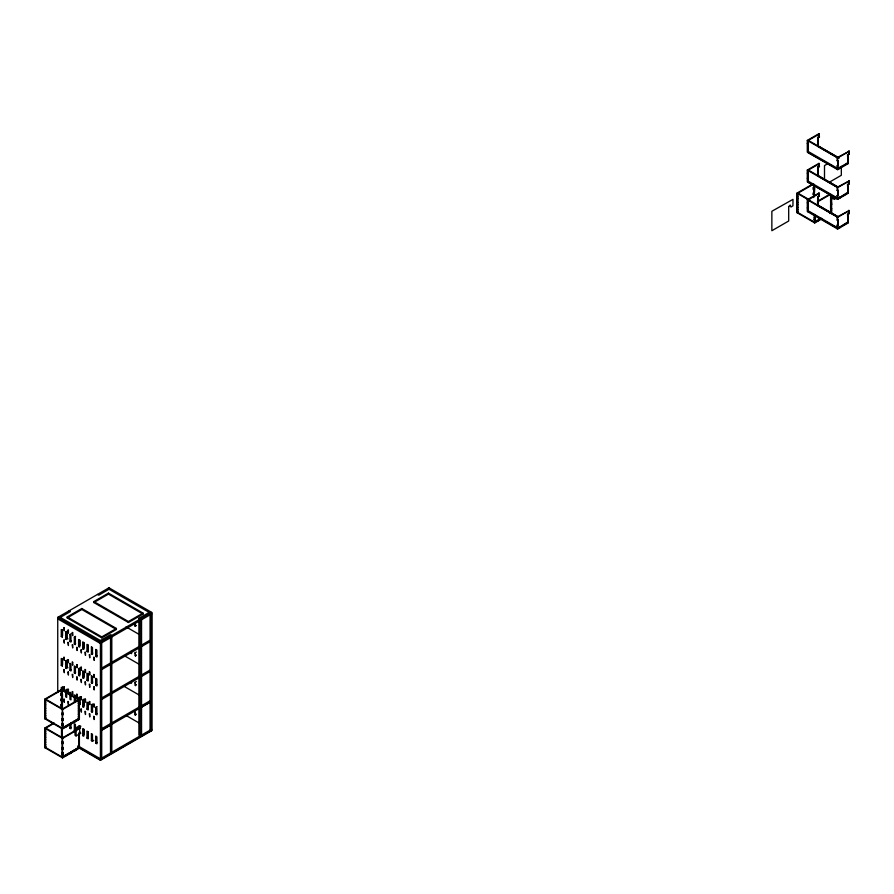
<?xml version="1.0" encoding="UTF-8"?>
<svg xmlns="http://www.w3.org/2000/svg" width="894" height="894" viewBox="0 0 894 894"><rect width="100%" height="100%" fill="white"/><g stroke="black" fill="none" stroke-linecap="round" stroke-linejoin="round"><path stroke-width="1.34" d="M61.53 694.649L62.122 693.487M78.884 704.662L80.002 703.176M79.387 704.964L80.348 703.567M813.764 188.6L814.222 187.561M831.107 198.613C832.94 194.009 832.94 201.809 835.421 197.608M831.621 198.915C833.465 194.3 833.364 202.01 835.89 197.999M62.502 693.9L62.044 757.587L78.884 747.865L78.884 733.505L80.002 732.097M814.725 187.852L814.266 196.043M837.153 157.646L849.3 151.231L849.3 154.193L848.015 154.93L848.015 163.703L837.667 169.67L807.293 152.136L807.293 140.414L818.926 133.698L819.44 136.95L817.652 137.397L817.652 146.169L838.114 157.981M819.44 133.988L807.807 140.704L807.83 152.438L837.667 169.067L840.36 168.117L839.846 167.234L837.667 168.474L808.344 151.555M817.652 137.397L819.44 136.95M837.667 190.131L837.153 190.433L838.181 190.433L837.153 190.422L837.153 187.304L849.3 180.901L849.3 183.862L848.015 184.6L848.015 193.372L837.667 199.34L807.293 181.806L807.293 170.083L818.926 163.367L819.44 166.619L817.652 167.066L817.652 175.839L836.94 186.969M819.44 163.658L807.807 170.374L808.344 178.241L807.293 178.241L807.83 177.94M817.652 167.066L819.44 166.619M828.112 163.49L824.503 165.58L824.503 179.459M849.3 151.231L837.667 157.947L807.293 140.414M848.015 163.703L847.512 154.628L849.3 154.193M838.181 160.752L837.153 160.752L838.181 160.764L838.181 165.803L837.153 165.792L838.181 165.792L837.667 165.513M808.321 178.241L807.807 182.108L837.667 198.736L840.36 197.786L839.846 196.903L837.667 198.155L808.344 181.225M57.741 692.526L57.741 617.374L109.046 587.76M60.3 617.374L70.402 611.541L69.129 610.803M847.512 162.809L837.153 169.379L837.153 165.792M840.36 167.536L847.512 163.401M822.145 218.661L814.78 222.919L796.923 212.604L796.923 193.171L812.367 184.253M812.881 184.544L797.437 193.462L797.437 212.895L798.487 212.291M67.218 616.938L81.812 608.501L116.388 628.471L116.388 629.454L101.793 637.88L67.218 617.922L67.218 616.938L101.793 636.897L116.388 628.471M93.848 601.561L108.442 593.124L143.018 613.094L143.018 614.077L128.423 622.503L93.848 602.545L93.848 601.561L128.423 621.52L143.018 613.094M67.218 617.922L81.812 609.496L116.388 629.454M93.848 602.545L108.442 594.119L143.018 614.077M813.249 189.159L814.266 189.159L813.249 189.159L813.249 187.684L814.266 187.684L814.266 185.058M797.951 197.105L796.923 197.105L797.951 197.105L797.951 193.171L809.975 200.111M814.266 187.684L813.249 187.684M797.951 198.591L796.923 198.591L797.951 198.591L797.951 202.536L796.923 202.536L797.951 202.536M829.308 182.242L841.332 175.291L841.332 166.206M813.249 193.104L814.266 193.104L813.249 193.104L813.249 194.59L814.266 194.59L813.249 194.59M797.951 204.011L796.923 204.011L797.951 204.011L797.951 207.956L796.923 207.956L797.951 207.956M837.153 220.103L838.181 220.103L837.153 220.092L837.153 216.974L849.3 210.571L849.3 213.532L848.015 214.269L848.015 223.042L837.667 229.02L807.293 211.476L807.293 199.753L818.926 193.037L819.44 196.289L817.652 196.736L817.652 205.508L836.94 216.639M807.83 207.609L807.293 207.911L808.344 207.911L807.83 200.044L819.44 193.327M807.83 200.044L808.344 199.753L808.344 211.476L837.667 228.406L840.36 227.456L839.846 226.573L837.667 227.825L808.344 210.895M817.652 196.736L819.44 196.289M65.631 632.047L66.692 632.639L66.681 639.601L65.631 638.998L65.653 632.036L66.916 631.309M797.951 209.431L796.923 209.431L797.951 209.431L797.951 212.604M849.3 180.901L837.667 187.617L807.293 170.083M61.273 636.483L62.334 637.076L62.334 630.125L61.273 629.532L61.273 636.483L62.546 635.746L62.546 630.181M796.923 212.604L797.973 212.001M818.133 200.949L829.71 194.266M848.015 193.372L847.512 184.298L849.3 183.862M817.362 201.988L830.224 194.557M71.185 633.768L69.9 634.505L70.961 635.109L70.95 642.071L69.9 641.467L69.911 634.505M65.631 638.998L66.916 638.26L67.955 638.864M830.593 195.071L830.593 197.697L831.621 197.697L831.621 213.197M830.593 197.697L831.621 197.697M808.344 211.476L807.83 211.777L807.83 208.201M830.593 199.183L831.621 199.183L830.593 199.183L830.593 203.117L831.621 203.117L830.593 203.117M837.153 195.484L838.181 195.484L837.153 195.462L837.153 199.049L847.512 192.478M74.336 637.076L75.398 637.668L75.387 644.63L74.336 644.026L74.358 637.064L75.621 636.338M69.9 641.467L71.185 640.73M840.36 197.205L847.512 193.07M830.593 204.603L831.621 204.603L830.593 204.603L830.593 208.548L831.621 208.548L830.593 208.548M74.336 644.026L75.621 643.289M815.294 217.968L814.266 217.968L815.294 217.968L815.294 219.443L814.266 219.443L815.294 219.443M830.593 210.023L831.621 210.023L830.593 210.023L830.593 213.197M78.605 646.496L79.667 647.088L79.667 640.126L78.605 639.534L78.605 646.496L79.89 645.747L79.89 640.193M814.266 222.025L817.015 220.438L817.529 221.332L817.015 220.438M818.301 219.7L818.815 220.583L818.301 219.7L820.58 218.382M821.709 218.326L814.266 222.617L814.266 215.331M830.057 213.51L831.107 212.895L831.107 197.999M82.706 648.854L83.768 649.446L83.768 642.495L82.706 641.903L82.706 648.854L83.98 648.116L83.98 642.551M100.419 640.54L110.521 634.706L111.806 635.444L111.806 752.256M138.894 618.335L140.168 619.073L140.168 735.874L138.894 735.136L138.894 618.335L148.996 612.502L150.281 613.239L150.281 730.04M65.631 660.968L66.692 661.56L66.681 668.522L65.631 667.919L65.653 660.957L66.916 660.219M57.741 617.374L100.419 642.015L151.723 612.401L151.723 730.689L100.419 760.302L77.901 747.295M61.273 665.404L62.334 665.996L62.334 659.034L61.273 658.442L61.273 665.404L62.546 664.655L62.546 659.101M849.3 210.571L837.667 217.287L807.293 199.753M151.645 613.932L100.419 643.501L57.741 618.86M86.975 651.324L88.037 651.916L88.037 644.965L86.975 644.362L86.975 651.324L88.249 650.586M848.015 223.042L847.512 213.968L849.3 213.532M135.083 626.146L135.597 626.448L135.083 623.196L135.083 626.146L136.357 625.409M65.631 667.919L66.916 667.181L67.955 667.784M91.423 646.921L91.411 653.883L92.697 653.145M837.153 225.154L838.181 225.154L837.153 225.132L837.153 228.719L847.512 222.148M69.911 663.415L69.9 670.377L71.185 669.64M97.133 655.704L95.848 656.442L95.848 649.491L96.91 650.083L96.898 657.056L95.848 656.442L95.87 649.48M840.36 226.875L847.512 222.74M74.336 672.947L75.398 673.54L75.398 666.589L74.336 665.985L74.336 672.947L75.621 672.21M78.605 675.406L79.667 675.998L79.667 669.047L78.605 668.455L78.605 675.406L79.89 674.668L79.89 667.717M80.069 698.829L61.53 709.523L61.53 690.09L78.37 699.812L78.37 703.746L79.387 703.746L79.387 719.245L62.558 728.968L44.7 718.653L44.7 699.22L62.714 688.816M82.706 677.775L83.768 678.367L83.768 671.416L82.706 670.824L82.706 677.775L83.98 677.037L83.98 671.472M63.228 689.106L45.214 699.51L45.214 718.944L46.264 718.34M149.589 641.926L100.933 670.008L100.933 668.533L149.589 640.439L149.51 641.97M61.027 695.219L62.044 695.219L61.027 695.219L61.027 693.733L62.044 693.733L62.044 689.788L78.884 699.51L78.884 703.455M45.728 703.153L44.7 703.153L45.728 703.153L45.728 699.22L62.558 708.931L62.558 728.968M62.044 693.733L61.027 693.733M86.975 680.233L88.037 680.837L88.037 673.875L86.975 673.283L86.975 680.233L88.249 679.496M135.083 652.765L135.597 656.017L135.083 652.765L136.357 652.028M45.728 704.64L44.7 704.64L45.728 704.64L45.728 708.584L44.7 708.584L45.728 708.584M135.083 655.715L136.357 654.978M61.027 699.153L62.044 699.153L61.027 699.153L61.027 700.639L62.044 700.639L61.027 700.639M91.423 675.842L91.411 682.804L92.697 682.066M45.728 710.059L44.7 710.059L45.728 710.059L45.728 714.004L44.7 714.004L45.728 714.004M61.027 704.573L62.044 704.573L61.027 704.573L61.027 706.059L62.044 706.059L61.027 706.059M97.133 684.625L95.848 685.363L95.848 678.412L96.91 679.004L96.898 685.966L95.848 685.363L95.87 678.401M45.728 715.479L44.7 715.479L45.728 715.479L45.728 718.653M44.7 718.653L45.75 718.05M80.572 699.119L62.558 709.523L44.7 699.22M63.072 713.177L62.044 713.177L63.072 713.177L63.072 714.652L62.044 714.652L63.072 714.652M78.37 703.746L79.387 703.746M78.605 704.327L79.667 704.919L79.667 697.968L78.605 697.376L78.605 704.327L79.89 703.589L79.89 696.627M78.37 705.232L79.387 705.232L78.37 705.232L78.37 709.165L79.387 709.165L78.37 709.165M80.348 732.488L79.398 733.795L79.387 748.166L62.558 757.877L44.7 747.574L44.7 728.129L53.707 722.933M54.221 723.224L45.214 728.431L45.214 747.865L46.264 747.261M82.706 706.696L83.768 707.288L83.768 700.326L82.706 699.734L82.706 706.696L83.98 705.947L83.98 698.996M63.072 718.597L62.044 718.597L63.072 718.597L63.072 720.072L62.044 720.072L63.072 720.072M78.37 710.652L79.387 710.652L78.37 710.652L78.37 714.597L79.387 714.597L78.37 714.597M92.697 704.025L91.411 704.763L92.473 705.355L92.462 712.317L91.411 711.713L91.423 704.751M149.589 671.785L100.933 699.879L100.933 698.404L149.589 670.31L149.51 671.841M45.728 732.074L44.7 732.074L45.728 732.074L45.728 728.129L62.558 737.852L62.558 757.877M86.975 709.154L88.037 709.747L88.037 702.796L86.975 702.203L86.975 709.154L88.249 708.417M45.728 733.549L44.7 733.549L45.728 733.549L45.728 737.494L44.7 737.494L45.728 737.494M135.083 682.334L135.597 685.586L135.083 682.334L136.357 681.597M63.072 724.017L62.044 724.017L63.072 724.017L63.072 725.492L62.044 725.492L63.072 725.492M78.37 716.072L79.387 716.072L78.37 716.072L78.37 719.245M97.133 706.584L95.848 707.322L95.848 714.284L96.91 714.876L96.91 707.925L95.848 707.322L95.87 714.272L97.133 713.546M135.083 685.296L136.357 684.558M62.044 728.074L64.793 726.487L65.307 727.381L64.793 726.487M66.078 725.749L66.592 726.632L66.078 725.749L69.486 723.782L70 724.665L69.486 723.782M70.771 723.034L71.285 723.928L70.771 723.034L74.18 721.067L74.694 721.95L74.18 721.067M75.465 720.329L75.979 721.212L75.465 720.329L78.884 718.363M62.044 728.666L79.387 719.245M91.411 711.713L92.697 710.976M45.728 738.98L44.7 738.98L45.728 738.98L45.728 742.914L44.7 742.914L45.728 742.914M69.911 724.028L69.9 728.219L71.185 727.47M45.728 744.4L44.7 744.4L45.728 744.4L45.728 747.574M80.873 733.147L76.068 735.918L75.029 735.315L75.029 728.353L79.823 725.582M75.029 728.353L76.068 728.956L80.873 726.185M44.7 747.574L45.75 746.959M74.336 730.778L75.398 731.37L75.398 724.419L74.336 723.827L74.336 730.778L75.621 730.04M62.044 738.142L80.069 727.738M80.572 728.04L62.558 738.444L44.7 728.129M63.072 742.087L62.044 742.087L63.072 742.087L63.072 743.573L62.044 743.573L63.072 743.573M82.706 735.606L83.768 736.198L83.768 729.247L82.706 728.655L82.706 735.606L83.98 734.868L83.98 729.303M63.072 747.507L62.044 747.507L63.072 747.507L63.072 748.993L62.044 748.993L63.072 748.993M100.933 729.158L149.589 701.064M86.975 738.075L88.037 738.667L88.037 731.705L86.975 731.113L86.975 738.075L88.249 737.338M100.933 729.057L100.933 730.633L111.035 724.699L111.035 723.224M139.408 708.327L149.51 702.494M100.933 730.633L149.589 702.539L149.51 701.019M63.072 752.927L62.044 752.927L63.072 752.927L63.072 754.413L62.044 754.413L63.072 754.413M62.044 756.994L64.793 755.408L65.307 756.29L64.793 755.408M66.078 754.67L66.592 755.553L66.078 754.67L69.486 752.692L70 753.586L69.486 752.692M70.771 751.955L71.285 752.849L70.771 751.955L74.18 749.988L74.694 750.871L74.18 749.988M75.465 749.25L75.979 750.133L75.465 749.25L78.884 747.272M135.083 714.865L135.597 715.155L135.083 711.903L135.083 714.865L136.357 714.127M91.423 733.672L91.411 740.634L92.697 739.897M91.411 740.634L92.473 741.227L93.736 740.5M97.133 742.456L95.848 743.193L95.848 736.243L96.91 736.835L96.898 743.797L95.848 743.193L95.87 736.231M151.645 729.258L100.419 758.827L77.901 745.819M151.645 730.242L100.419 759.811L77.901 746.803M818.166 145.867L839.287 158.07M818.166 175.537L838.114 187.058M818.166 205.207L838.114 216.728M796.923 193.171L837.667 216.683L837.667 229.02M797.437 212.303L814.78 222.327M108.956 587.805L151.723 612.401L151.645 730.733M107.761 588.498L150.449 613.139L150.449 731.426M107.593 588.598L108.878 589.336L98.776 595.169L97.491 594.432M126.076 626.873L139.017 634.338M59.026 616.636L101.704 641.277L101.704 759.565M124.903 656.051L139.017 664.197M91.411 646.932L92.473 647.524L92.462 654.486L91.411 653.883M130.982 682.927L131.496 683.217L131.496 681.25M123.73 686.134L139.017 694.951M69.9 663.426L70.961 664.019L70.95 670.981L69.9 670.377M91.411 675.842L92.473 676.445L92.462 683.407L91.411 682.804M126.747 715.87L138.604 722.71M62.334 687.955L61.273 687.363L61.273 694.314L62.334 694.906L62.334 687.955L62.312 694.917M69.9 692.347L70.961 692.939L70.95 699.901L69.9 699.298L69.911 692.336M78.627 726.274L79.667 726.878L79.667 733.84L78.627 733.236M91.411 733.683L92.473 734.276L92.462 741.238M69.9 728.219L70.961 728.811L70.961 723.246M45.214 718.363L62.558 728.375M61.295 736.231L63.664 737.606M45.214 747.272L62.558 757.285M848.786 150.93L848.786 153.891M848.786 180.599L848.786 183.561M848.786 210.269L848.786 213.23M838.181 190.422L838.181 195.484M838.181 220.092L838.181 225.154M837.667 169.67L837.667 157.344L808.344 140.414L808.344 152.136M837.667 199.34L837.667 187.014L808.344 170.083L808.344 181.806M837.153 157.635L837.153 160.764M831.107 194.78L831.107 197.406M818.926 133.698L818.926 136.648M818.926 163.367L818.926 166.318M818.926 193.037L818.926 195.998M818.166 137.687L818.166 146.46M818.166 167.357L818.166 176.129M818.166 197.026L818.166 205.799M814.78 214.415L814.78 222.919M813.764 184.041L813.764 197.529M141.543 618.279L141.543 735.091M131.496 651.681L131.496 653.648L130.982 651.38M128.423 621.52L128.423 622.503M111.035 662.7L111.035 664.186M111.035 692.571L111.035 694.046M110.521 636.182L110.521 752.994M108.442 593.124L108.442 594.119M101.793 636.897L101.793 637.88M100.419 642.015L100.419 760.302M88.014 644.976L88.014 651.927M88.014 673.886L88.014 680.837M88.014 702.807L88.014 709.758M88.014 731.717L88.014 738.679M81.812 608.501L81.812 609.496M78.884 704.047L78.884 718.944M76.068 728.956L76.068 735.918M66.916 632.695L66.916 638.26M66.916 661.616L66.916 667.181M66.916 689.14L66.916 693.308M62.546 686.626L62.546 689.408M62.312 630.136L62.312 637.087M62.312 659.046L62.312 666.008M61.53 728.029L61.53 737.852M788.698 206.648L788.698 220.997L771.857 230.719L771.857 211.275L792.989 199.351L792.944 205.832L790.944 207.028L790.218 205.061L788.698 206.581M807.83 143.23L807.293 143.521L808.344 143.521L807.807 143.23M807.83 172.9L807.293 173.19L808.344 173.19L807.807 172.9M807.83 202.569L807.293 202.86L808.344 202.86L807.807 202.569M844.931 164.898L844.417 165.189L844.931 164.898M844.931 194.568L844.417 194.858L844.931 194.568M844.931 224.238L844.417 224.528L844.931 224.238M64.312 627.879L63.798 627.577L64.312 630.829L64.312 627.879M68.413 630.236L67.899 629.946L68.413 633.198L68.413 630.236M72.682 632.706L72.168 632.404L72.682 635.656L72.682 632.706M64.312 640.193L63.798 639.903L64.312 643.155L64.312 640.193M68.413 642.562L67.899 642.261L68.413 645.524L68.413 642.562M72.682 645.021L72.168 644.73L72.682 647.982L72.682 645.021M77.119 647.591L76.605 647.29L77.119 650.541L77.119 647.591M81.388 650.05L80.873 649.759L81.388 653.011L81.388 650.05M85.489 652.419L84.975 652.128L85.489 655.38L85.489 652.419M89.758 654.877L89.244 654.587L89.758 657.839L89.758 654.877M94.194 657.448L93.68 657.146L94.194 660.398L94.194 657.448M64.312 657.448L63.798 657.146L64.312 660.398L64.312 657.448M68.413 659.817L67.899 659.515L68.413 662.767L68.413 659.817M72.682 662.275L72.168 661.985L72.682 665.237L72.682 662.275M77.119 664.834L76.605 664.544L77.119 667.796L77.119 664.834M81.388 667.304L80.873 667.002L81.388 670.265L81.388 667.304M85.489 669.673L84.975 669.371L85.489 672.623L85.489 669.673M89.758 672.132L89.244 671.841L89.758 675.093L89.758 672.132M94.194 674.691L93.68 674.4L94.194 677.652L94.194 674.691M64.312 669.762L63.798 669.472L64.312 672.724L64.312 669.762M68.413 672.132L67.899 671.841L68.413 675.093L68.413 672.132M72.682 674.601L72.168 674.299L72.682 677.551L72.682 674.601M77.119 677.16L76.605 676.859L77.119 680.122L77.119 677.16M81.388 679.619L80.873 679.328L81.388 682.58L81.388 679.619M85.489 681.988L84.975 681.697L85.489 684.949L85.489 681.988M89.758 684.458L89.244 684.156L89.758 687.408L89.758 684.458M94.194 687.017L93.68 686.726L94.194 689.978L94.194 687.017M64.312 687.017L63.798 686.726L64.312 689.978L64.312 687.017M68.413 689.386L67.899 689.084L68.413 692.336L68.413 689.386M72.682 691.844L72.168 691.554L72.682 694.806L72.682 691.844M77.119 694.414L76.605 694.113L77.119 697.365L77.119 694.414M81.388 696.873L80.873 696.582L81.388 699.834L81.388 696.873M85.489 699.242L84.975 698.94L85.489 702.192L85.489 699.242M89.758 701.701L89.244 701.41L89.758 704.662L89.758 701.701M94.194 704.271L93.68 703.969L94.194 707.221L94.194 704.271M66.692 690.47L65.631 689.877L65.631 696.828L66.692 697.432L66.692 690.47M75.398 695.498L74.336 694.906L74.336 701.857L75.398 702.449L75.398 695.498M64.312 699.343L63.798 699.041L64.312 702.293L64.312 699.343M68.413 701.701L67.899 701.41L68.413 704.662L68.413 701.701M81.388 709.199L80.873 708.897L81.388 712.149L81.388 709.199M85.489 711.557L84.975 711.266L85.489 714.518L85.489 711.557M89.758 714.027L89.244 713.725L89.758 716.977L89.758 714.027M94.194 716.586L93.68 716.295L94.194 719.547L94.194 716.586"/></g></svg>
